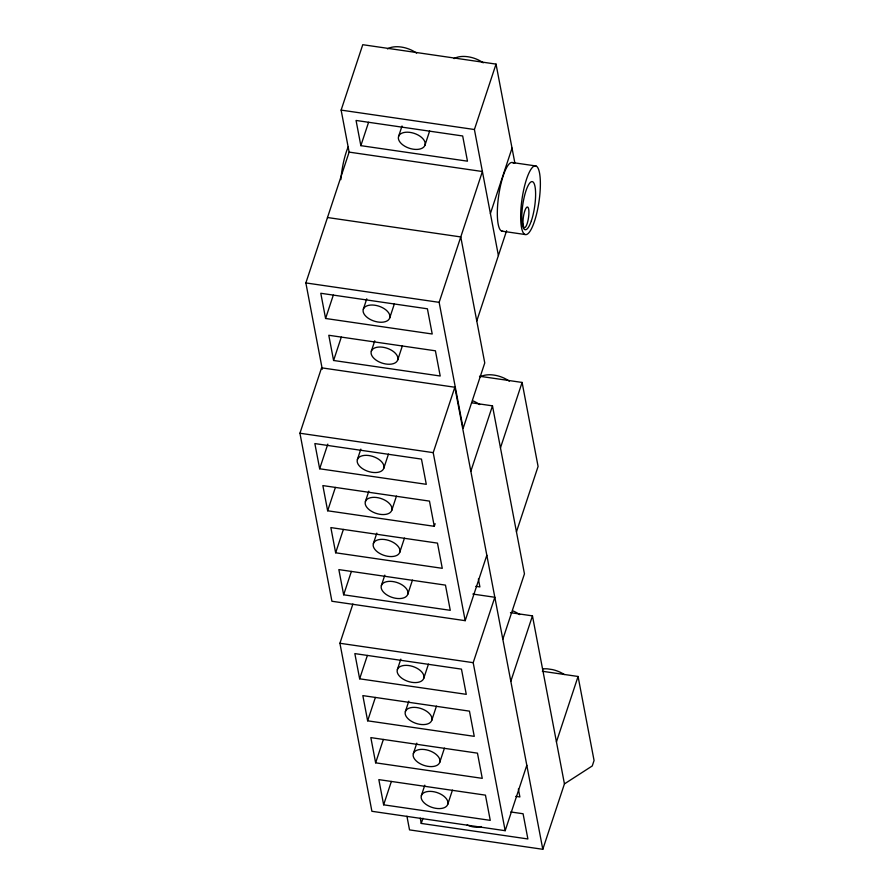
<?xml version="1.0" encoding="UTF-8"?>
<svg xmlns="http://www.w3.org/2000/svg" width="894" height="894" viewBox="0 0 894 894"><rect width="100%" height="100%" fill="white"/><g stroke="black" fill="none" stroke-linecap="round" stroke-linejoin="round"><path stroke-width="1.34" d="M322.287 369.222L305.86 282.929L349.129 152.114L341.128 110.107L362.763 44.7L496.036 64.111L514.866 163.021M360.852 145.655L356.058 120.455L462.679 135.977L467.473 161.177L360.852 145.655L368.585 122.288M325.584 318.476L320.79 293.277L427.41 308.799L432.215 333.998L325.584 318.476L333.317 295.109M486.828 555.263L465.193 620.671L331.92 601.26L299.937 433.232L321.561 367.825L454.845 387.236L542.803 849.3L409.53 829.889L406.926 816.233M398.601 136.369L402.032 125.987M333.585 360.483L328.791 335.272L435.412 350.806L440.206 376.005L333.585 360.483L341.307 337.116M363.333 309.19L366.763 298.808M424.941 145.253A13.902 7.834 18.3 0 0 407.429 132.189A13.902 7.834 18.3 0 0 402.937 144.996A13.902 7.834 18.3 0 0 424.941 145.253L429.656 130.982M319.661 468.78L314.856 443.58L421.476 459.103L426.282 484.313L319.661 468.78L327.807 444.128M371.323 351.197L374.765 340.815M389.672 318.074A13.902 7.834 18.3 0 0 372.161 305.01A13.902 7.834 18.3 0 0 367.669 317.817A13.902 7.834 18.3 0 0 389.672 318.074L394.388 303.804M435.132 523.716L434.272 526.309L327.651 510.787L335.384 487.431M357.399 459.505L360.83 449.123M397.662 360.081A13.902 7.834 18.3 0 0 380.162 347.017A13.902 7.834 18.3 0 0 375.659 359.824A13.902 7.834 18.3 0 0 397.662 360.081L402.389 345.81M498.394 255.528L474.412 129.518L496.036 64.111M335.652 552.794L330.858 527.594L437.479 543.116L442.273 568.316L335.652 552.794L343.374 529.438M365.4 501.512L368.831 491.13M383.738 468.389A13.902 7.834 18.3 0 0 366.238 455.325A13.902 7.834 18.3 0 0 361.735 468.121A13.902 7.834 18.3 0 0 383.738 468.389L388.465 454.107M327.495 217.521L460.768 236.932L484.76 362.942L463.137 428.349L439.144 302.34L482.402 171.525L349.129 152.114M343.654 594.801L338.848 569.601L445.469 585.123L450.274 610.323L343.654 594.801L351.376 571.445M526.812 765.286L505.177 830.694L371.904 811.294L339.921 643.267L352.895 604.02M373.39 543.518L376.832 533.126M391.74 510.396A13.902 7.834 18.3 0 0 374.228 497.332A13.902 7.834 18.3 0 0 369.736 510.128A13.902 7.834 18.3 0 0 391.74 510.396L396.455 496.114M490.404 213.532L512.038 148.113M381.392 585.514L384.822 575.133M399.73 552.391A13.902 7.834 18.3 0 0 382.23 539.339A13.902 7.834 18.3 0 0 377.726 552.134A13.902 7.834 18.3 0 0 399.73 552.391L404.457 538.121M465.193 620.671L433.21 452.643L454.845 387.236M476.77 320.946L506.619 230.674M359.645 678.814L354.84 653.603L461.472 669.137L466.266 694.336L359.645 678.814L367.367 655.447M407.731 594.398A13.902 7.834 18.3 0 0 390.22 581.335A13.902 7.834 18.3 0 0 385.727 594.141A13.902 7.834 18.3 0 0 407.731 594.398L412.447 580.128M367.635 720.821L362.841 695.61L469.462 711.143L474.256 736.343L367.635 720.821L375.368 697.454M397.383 669.528L400.814 659.146M470.836 471.25L492.471 405.842L471.853 402.836M375.636 762.828L370.842 737.617L477.463 753.15L482.257 778.35L375.636 762.828L383.358 739.461M405.384 711.535L408.815 701.153M423.722 678.412A13.902 7.834 18.3 0 0 406.222 665.348A13.902 7.834 18.3 0 0 401.719 678.155A13.902 7.834 18.3 0 0 423.722 678.412L428.449 664.141M500.461 447.849L522.096 382.442L479.497 376.24M383.638 804.823L378.832 779.624L485.453 795.146L490.258 820.357L383.638 804.823L391.36 781.468M413.374 753.541L416.816 743.16M431.724 720.419A13.902 7.834 18.3 0 0 414.213 707.355A13.902 7.834 18.3 0 0 409.72 720.162A13.902 7.834 18.3 0 0 431.724 720.419L436.44 706.148M421.376 795.548L424.806 785.167M439.714 762.426A13.902 7.834 18.3 0 0 422.214 749.362A13.902 7.834 18.3 0 0 417.71 762.169A13.902 7.834 18.3 0 0 439.714 762.426L444.441 748.155M505.177 830.694L473.194 662.678L494.829 597.27L472.837 594.063M516.453 531.852L538.087 466.444L522.096 382.442M510.776 811.964L523.079 813.752L527.885 838.963L421.253 823.43L422.974 818.245M447.715 804.432A13.902 7.834 18.3 0 0 430.204 791.369A13.902 7.834 18.3 0 0 425.712 804.164A13.902 7.834 18.3 0 0 447.715 804.432L452.431 790.151M502.819 639.266L524.454 573.859L492.471 405.842M510.82 681.273L532.455 615.865L510.463 612.669M556.437 741.886L578.072 676.479L542.345 671.271M542.803 849.3L564.438 783.893L532.455 615.865M564.438 783.893L592.264 765.946L594.063 760.492L578.072 676.479M341.128 110.107L474.412 129.518M512.653 162.574L535.975 165.971A34.743 8.582 -81.7 0 1 534.88 220.08A34.743 8.582 -81.7 0 1 520.677 214.661A34.743 8.582 -81.7 0 1 535.975 165.971M501.724 231.11L525.046 234.507M305.86 282.929L439.144 302.34M299.937 433.232L433.21 452.643M475.798 586.33L479.899 586.922L478.379 578.966M339.921 643.267L473.194 662.678M515.782 796.353L519.883 796.956L518.364 788.989M434.272 526.309L429.478 501.109L322.857 485.587L327.651 510.787M420.247 818.122L421.253 823.43M387.471 48.902A20.853 11.745 18.3 0 1 416.615 53.148M454.107 58.613A20.853 11.745 18.3 0 1 483.252 62.848M480.167 376.944A20.853 11.745 18.3 0 1 509.312 381.179M513.078 610.96A20.853 11.745 18.3 0 1 519.671 614.614M481.296 826.525A13.902 7.834 18.3 0 1 467.149 825.017M473.094 400.925A20.853 11.745 18.3 0 1 479.687 404.58M502.797 231.233A34.743 8.582 -81.7 0 1 498.986 193.707A34.743 8.582 -81.7 0 1 513.637 163.244M340.837 179.66A34.743 8.582 -81.7 0 1 341.05 177.526M341.162 176.453A34.743 8.582 -81.7 0 1 348.213 146.895M542.77 668.935A20.853 11.745 18.3 0 1 547.474 668.857L552.481 669.595A20.853 11.745 18.3 0 1 564.293 674.534M523.079 224.204L523.001 221.488A10.426 2.57 -81.7 0 1 527.371 207.006A10.426 2.57 -81.7 0 1 527.751 221.567A10.426 2.57 -81.7 0 1 523.079 224.204M531.371 220.784A24.328 6.012 -81.7 0 0 532.891 181.884A24.328 6.012 -81.7 0 0 521.861 214.392A24.328 6.012 -81.7 0 0 531.371 220.784"/></g></svg>
